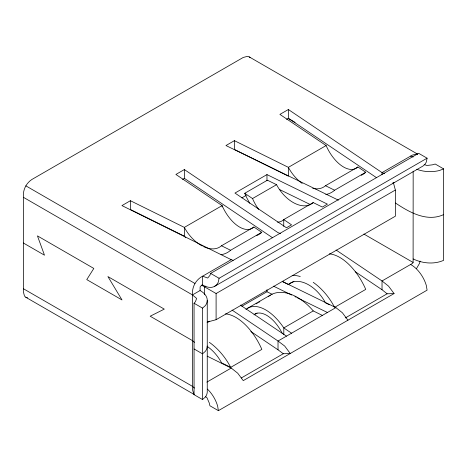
<?xml version="1.0" encoding="UTF-8"?>
<svg xmlns="http://www.w3.org/2000/svg" width="467" height="467" viewBox="0 0 467 467"><rect width="100%" height="100%" fill="white"/><g stroke="black" fill="none" stroke-linecap="round" stroke-linejoin="round"><path stroke-width="0.7" d="M413.167 171.126L413.108 262.46L412.665 263.225L410.633 264.474L382.029 280.959L382.035 289.744L387.114 293.796L394.078 293.562L388.55 286.143L382.029 280.959L336.1 250.026M202.62 284.975L202.62 276.184L207.704 278.034L209.922 275.437L210.617 273.399L418.636 153.304L427.089 158.185L219.076 278.285L218.317 282.039A23.519 13.578 60 0 1 202.62 284.975L200.565 286.218L200.127 286.966L200.08 290.527A23.519 13.578 0 0 1 205.387 305.593L202.515 308.121L202.515 399.542L194.056 394.662L194.056 303.241L195.475 301.624L196.613 298.401L192.468 294.916L23.35 197.278M427.089 158.185L426.336 161.938A23.519 13.578 60 0 1 422.676 166.211L214.662 286.306M420.049 261.1L419.623 263.172L416.541 268.513M417.673 154.157L249.185 56.881L247.434 56.338L243.208 57.47L31.809 179.521C26.864 182.848 23.759 188.224 23.35 194.167L23.35 291.811L24.482 296.037L25.825 297.286L194.313 394.562M233.126 260.364L231.218 259.675L200.927 277.164C195.982 280.486 192.877 285.868 192.468 291.811L192.468 389.449L193.601 393.681L194.5 394.51M202.515 399.542L205.387 397.014A23.519 13.578 0 0 0 207.255 391.714L207.255 300.287M347.927 320.204L342.399 312.785L335.884 307.607L278.023 341.021L278.023 349.812L283.294 353.741L290.252 353.501L284.724 346.088L278.023 341.021L232.093 310.088M202.334 246.045A30.968 19.205 56 0 1 184.354 227.4L130.404 200.711L121.945 205.591L231.218 259.675M280.568 233.576L278.023 232.654L184.354 169.562L175.896 174.448L222.111 205.603A30.968 16.456 63.7 0 0 253.931 227.032L261.736 232.292A46.227 24.564 63.7 0 1 256.646 235.531M302.196 183.438A30.968 19.205 56 0 1 288.361 167.349L234.411 140.66L225.958 145.546L338.423 200.168M384.574 173.526L382.029 172.603L288.361 109.517L279.902 114.397L326.118 145.552A30.968 16.456 63.7 0 0 357.938 166.982L365.743 172.241A46.227 24.564 63.7 0 1 361.219 175.271M182.539 179.398L184.354 178.353L184.354 169.562M286.551 119.348L288.361 118.303L288.361 109.517M283.749 226.343L283.749 219.583L313.194 202.585L322.353 207.056L327.425 204.126L266.966 174.594L234.959 193.069L286.481 227.768L291.554 224.837L283.749 219.583A30.04 15.96 63.7 0 1 277.526 222.14M326.118 145.552L288.361 167.349L288.361 176.135L234.411 149.452L234.411 140.66M249.763 203.227A44.779 23.799 63.7 0 1 244.72 193.297L267.393 180.204L276.552 184.681A30.063 18.738 55.7 0 0 310.339 204.54M241.865 197.874L246.255 195.334M244.72 193.297L252.524 198.551L276.552 184.681M203.559 246.652A30.968 19.205 56 0 0 221.486 245.765L253.931 227.032M312.715 188.382A30.968 19.205 56 0 0 325.493 185.714L357.938 166.982M221.043 254.708A45.947 28.487 56 0 0 230.593 250.271L261.736 232.292M325.779 194.535A45.947 28.487 56 0 0 334.606 190.221L365.743 172.241M205.807 286.137L204.546 286.866L204.546 294.77M192.468 294.916L200.08 290.527M201.388 285.045L216.098 293.533L395.362 190.034L393.36 182.562M207.132 322.627L209.648 321.173M207.26 322.072L216.098 319.702L395.362 216.203L395.362 190.034M241.865 306.241L266.966 291.747L272.168 294.286M288.991 284.14L293.906 281.297M247.387 308.401L270.469 295.074M256.155 303.848L257.387 303.136M258.619 302.423L259.85 301.711M254.03 314.84L257.107 313.059M322.353 315.423L313.246 310.917L283.802 327.922A44.82 23.636 64 0 0 245.94 309.446M207.179 346.362A30.968 19.2 56 0 1 221.597 362.865L230.704 367.371L261.847 349.392A45.947 24.407 63.7 0 0 225.456 313.859M334.606 307.374L365.743 289.394A45.947 24.407 63.7 0 0 329.352 253.861M206.84 382.129L231.218 368.049L237.738 373.215L243.26 380.628L394.078 293.562M241.316 377.972L283.294 353.741M345.335 317.922L387.114 293.796M205.317 396.436L207.009 397.779L209.234 402.939L209.928 405.776L218.387 410.662L427.089 290.165L426.336 285.541A23.519 13.578 60 0 0 410.633 264.474M413.143 258.934C422.448 263.441 434.077 264.62 443.65 260.323L443.65 168.902L439.266 170.56A23.519 13.578 0 0 1 416.768 169.252M443.65 214.616C426.972 222.315 409.191 212.228 395.491 203.017M392.694 182.982L394.078 182.72M417.72 154.338L416.552 153.982L412.326 155.114L382.029 172.603L382.029 174.629M25.825 297.286L27.576 297.823M410.633 156.089L413.178 157.011M424.129 164.431L426.809 165.493L432.389 164.839L435.191 164.022L443.65 168.902M279.319 189.415L310.526 204.657M282.226 281.397L335.884 307.607M273.469 286.137L291.671 295.027M294.922 296.615L296.224 297.251M297.52 297.888L327.425 312.493M325.493 185.714L334.606 190.221M221.486 245.765L230.593 250.271M282.523 281.601L288.373 284.491A30.968 19.2 56 0 1 325.499 302.867L329.398 304.793M185.732 237.756A45.947 28.487 56 0 1 184.354 236.185L130.404 209.496L130.404 200.711M207.155 356.14L231.218 368.049M288.157 118.379L295.097 122.389M363.886 234.043L413.108 262.46M210.617 273.399L219.076 278.285M25.825 185.837L194.949 283.475M194.056 303.241L202.515 308.121M23.35 242.992L44.488 255.192L37.442 235.888L93.814 268.437L86.769 279.605L122.004 299.948L107.912 276.575L164.285 309.119L150.187 316.217L192.468 340.63L194.541 342.369M194.056 348.954L202.515 353.834L205.387 351.301A23.519 13.578 0 0 0 207.255 346M23.35 288.699L192.468 386.343L194.541 388.083M288.361 118.303L376.595 177.729M355.44 271.835L382.035 289.744M184.354 178.353L272.582 237.773M240.353 305.074L286.481 336.141M250.832 331.494L278.023 349.812M291.554 333.21L283.802 327.922L283.802 334.681M249.185 56.881L250.078 57.71M218.387 410.662L217.628 406.033A23.519 13.578 60 0 0 207.418 389.099M266.966 174.594L266.966 180.676M266.966 289.721L266.966 291.747M222.111 206.951L222.111 205.603L184.354 227.4L184.354 236.185M216.098 293.533L216.098 319.702M313.24 282.337A46.227 28.656 56 0 1 334.279 306.749M313.194 202.585A30.063 18.738 55.7 0 1 310.853 204.272M209.344 342.334A46.227 28.656 56 0 1 230.704 367.371M258.654 209.368A30.04 15.96 63.7 0 1 252.524 198.551M292.138 275.349A45.941 28.481 56 0 1 300.269 276.505M268.233 296.708A44.779 27.763 56 0 1 313.246 310.917M254.772 314.069A30.063 15.855 64 0 1 282.424 333.701"/></g></svg>
